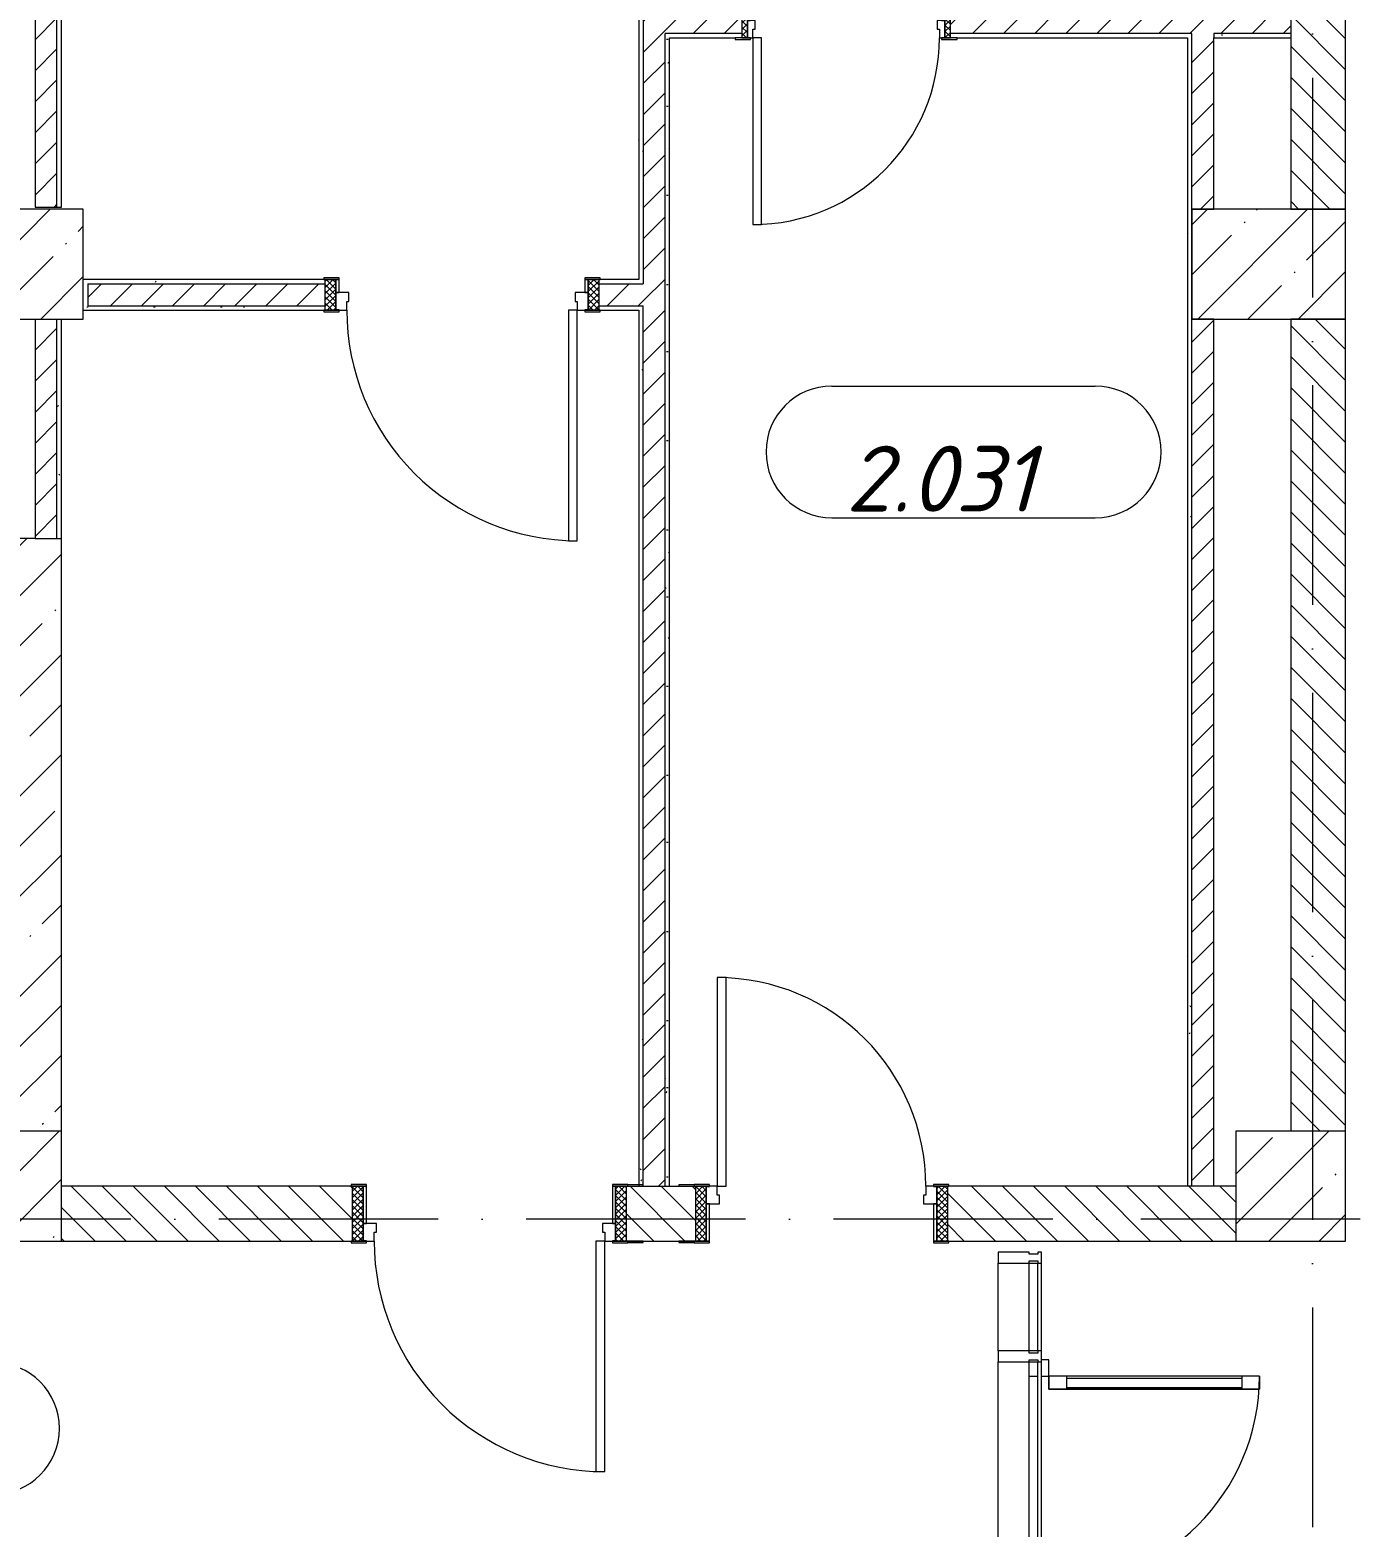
# Model space of a CAD drawing. Header units: millimetres. Extents: x -6467 to 106027, y -7090 to 195095.
# Drawn here: x 83257 to 89275, y 53879 to 60697 of the extents above; entities that cross this region are included whole.
import ezdxf

# ---------------------------------------------------------------- set-up
doc = ezdxf.new("R2010")
doc.units = ezdxf.units.MM
doc.linetypes.add('50_200_ШТРИХ_1Т_ш5_п1_п1_', pattern=[1400, 1000, -200, 0, -200])
for name, color, linetype, lineweight, true_color in [('A-AREA-IDEN-1', 7, 'Continuous', 9, 0xaaaaaa), ('A-GENM-1', 7, 'Continuous', 9, 0xaaaaaa), ('A-GENM-2', 7, 'Continuous', 20, 0xaaaaaa), ('I-WALL-1', 7, 'Continuous', 5, 0x787878), ('Оси-3', 7, '50_200_ШТРИХ_1Т_ш5_п1_п1_', 9, 0xaaaaaa)]:
    doc.layers.add(name, color=color, linetype=linetype, lineweight=lineweight, true_color=true_color)
for name, color, linetype, lineweight in [('A-DETL-GENF', 7, 'Continuous', 9), ('A-DOOR', 7, 'Continuous', 9), ('A-DOOR-2', 7, 'Continuous', 5), ('A-DOOR-FRAM', 7, 'Continuous', 9), ('A-DOOR-FRAM-2', 7, 'Continuous', 5), ('A-GLAZ-CWMG', 7, 'Continuous', 9), ('A-GLAZ-CWMG-1', 7, 'Continuous', 20), ('A-WALL', 7, 'Continuous', 5), ('A-WALL-FNSH-1', 7, 'Continuous', 5), ('I-WALL', 7, 'Continuous', 5), ('S-COLS', 7, 'Continuous', 9), ('S-COLS-1', 7, 'Continuous', 5)]:
    doc.layers.add(name, color=color, linetype=linetype, lineweight=lineweight)
doc.styles.add('ISOCPEUR_I', font='isocpeui.ttf', dxfattribs={"height": 300})
pattern_1 = [(135, (0, 0), (-70.71068, -70.71068), [])]
pattern_2 = [(45, (0, 0), (-70.71068, 70.71068), [])]
pattern_3 = [(0, (0, 0), (406.4, 101.6), [6.706, -298.094, 6.706, -298.094, -1625.6]), (0, (0, 0), (406.4, 101.6), [-609.6, 6.706, -602.894, 6.706, -298.094, -711.2]), (0, (0, 0), (406.4, 101.6), [-1524, 6.706, -196.494, 6.706, -501.294]), (120, (152.4, 50.8), (-291.18818, 301.15272), [6.706, -298.094, 6.706, -298.094, -1625.6]), (120, (152.4, 50.8), (-291.18818, 301.15272), [-609.6, 6.706, -602.894, 6.706, -298.094, -711.2]), (120, (152.4, 50.8), (-291.18818, 301.15272), [-1524, 6.706, -196.494, 6.706, -501.294]), (240, (203.2, 254), (-115.21182, -402.75272), [6.706, -298.094, 6.706, -298.094, -1625.6]), (240, (203.2, 254), (-115.21182, -402.75272), [-609.6, 6.706, -602.894, 6.706, -298.094, -711.2]), (240, (203.2, 254), (-115.21182, -402.75272), [-1524, 6.706, -196.494, 6.706, -501.294])]
pattern_4 = [(45, (0, 0), (-228.0985, 228.0985), []), (45, (228.1, 0), (-228.0985, 228.0985), [403.225, -80.645, 6.706, -73.939])]

# ---------------------------------------------------------------- blocks, each defined once
blk = doc.blocks.new('BSC_Колонна _Прямоугольная - 500х500-V42-АИ_План этажа Радиаторы_2')
at = {"layer": 'S-COLS-1'}
h = blk.add_hatch(dxfattribs=at)
h.set_pattern_fill('FP_70', color=256, style=0, pattern_type=2)
h.set_pattern_definition([(45, (-83150, -55431.04), (-228.0985, 228.0985), []), (45, (-82921.9, -55431.04), (-228.0985, 228.0985), [403.225, -80.645, 6.706, -73.939])])
h.paths.add_polyline_path([(-250, -250), (250, -250), (250, 250), (-250, 250)])
for p, q in [((250, 250), (-250, 250)), ((-250, 250), (-250, -250)), ((250, -250), (250, 250)), ((-250, -250), (250, -250))]:
    blk.add_line(p, q, dxfattribs=at)
blk = doc.blocks.new('110_Дверь_СКБ_1_адиаторы_21')
at = {"layer": 'A-DOOR-2'}
h = blk.add_hatch(dxfattribs=at)
h.set_pattern_fill('FP_122', color=256, style=0, pattern_type=2)
h.set_pattern_definition([(135, (1701.41, 189.685), (-14.14214, -14.14214), []), (225, (1701.41, 189.685), (14.14214, -14.14214), [])])
h.paths.add_polyline_path([(637.5, 125), (587.5, 125), (587.5, -125), (637.5, -125)])
at = {"layer": 'A-DOOR-FRAM-2'}
h = blk.add_hatch(dxfattribs=at)
h.set_pattern_fill('FP_123', color=256, style=0, pattern_type=2)
h.set_pattern_definition([(45, (-421.384, 189.685), (-14.1421, 14.1421), []), (135, (-421.384, 189.685), (-14.1421, -14.1421), [])])
h.paths.add_polyline_path([(-562.5, 125), (-612.5, 125), (-612.5, -125), (-562.5, -125)])
at = {"layer": 'A-DOOR'}
for p, q in [((-512.5, 1175), (-512.5, 125)), ((-472.5, 1175), (-512.5, 1175)), ((-472.5, 125), (-472.5, 1175)), ((-512.5, 125), (-472.5, 125))]:
    blk.add_line(p, q, dxfattribs=at)
at = {"layer": 'A-DOOR-2'}
blk.add_arc((-512.5, 125), 1050, 360, 90, dxfattribs=at)
at = {"layer": 'A-DOOR-FRAM'}
for p, q in [((-547.5, 133), (-617.5, 133)), ((-617.5, 133), (-617.5, 125)), ((-617.5, 125), (-547.5, 125)), ((-562.5, 125), (-612.5, 125)), ((-612.5, 125), (-612.5, -125)), ((-512.5, 125), (-562.5, 125)), ((-562.5, 125), (-562.5, 45)), ((-562.5, -125), (-562.5, 125)), ((-547.5, 125), (-562.5, 125)), ((-562.5, 125), (-562.5, 124)), ((-562.5, 124), (-547.5, 124)), ((-547.5, 125), (-547.5, 133)), ((-547.5, 124), (-547.5, 125)), ((-512.5, 85), (-512.5, 125)), ((-502.5, 85), (-512.5, 85)), ((-502.5, 45), (-502.5, 85)), ((537.5, 85), (527.5, 85)), ((527.5, 85), (527.5, 45)), ((537.5, 125), (537.5, 85)), ((587.5, 125), (537.5, 125)), ((642.5, 133), (572.5, 133)), ((572.5, 133), (572.5, 125)), ((587.5, 125), (572.5, 125)), ((572.5, 125), (572.5, 124)), ((572.5, 125), (642.5, 125)), ((572.5, 124), (587.5, 124)), ((587.5, 45), (587.5, 125)), ((637.5, 125), (587.5, 125)), ((587.5, 125), (587.5, -125)), ((587.5, 124), (587.5, 125)), ((637.5, -125), (637.5, 125)), ((642.5, 125), (642.5, 133)), ((-562.5, 45), (-502.5, 45)), ((-547.5, 45), (-562.5, 45)), ((-562.5, 45), (-562.5, -125)), ((-547.5, -125), (-547.5, 45)), ((527.5, 45), (587.5, 45)), ((587.5, 45), (572.5, 45)), ((572.5, 45), (572.5, -125)), ((587.5, -125), (587.5, 45)), ((-547.5, -125), (-617.5, -125)), ((-617.5, -125), (-617.5, -133)), ((-617.5, -133), (-547.5, -133)), ((-612.5, -125), (-562.5, -125)), ((-562.5, -125), (-547.5, -125)), ((-547.5, -133), (-547.5, -125)), ((572.5, -125), (587.5, -125)), ((642.5, -125), (572.5, -125)), ((572.5, -125), (572.5, -133)), ((572.5, -133), (642.5, -133)), ((587.5, -125), (637.5, -125)), ((642.5, -133), (642.5, -125))]:
    blk.add_line(p, q, dxfattribs=at)
blk = doc.blocks.new('110_Дверь_СКБ_1Ст_Внутренняя - ДОО_Д-24_Дв_950x2100h_С_У с местом для приготовления дезинфицирующих растворов-25531796-АИ_План этажа Радиаторы_2')
at = {"layer": 'A-DOOR-2'}
h = blk.add_hatch(dxfattribs=at)
h.set_pattern_fill('FP_139', color=256, style=0, pattern_type=2)
h.set_pattern_definition([(135, (1826.41, 134.685), (-14.14214, -14.14214), []), (225, (1826.41, 134.685), (14.14214, -14.14214), [])])
h.paths.add_polyline_path([(487.5, 70), (462.5, 70), (462.5, -70), (487.5, -70)])
at = {"layer": 'A-DOOR-FRAM-2'}
h = blk.add_hatch(dxfattribs=at)
h.set_pattern_fill('FP_140', color=256, style=0, pattern_type=2)
h.set_pattern_definition([(45, (-296.384, 134.685), (-14.1421, 14.1421), []), (135, (-296.384, 134.685), (-14.1421, -14.1421), [])])
h.paths.add_polyline_path([(-462.5, 70), (-462.5, -70), (-437.5, -70), (-437.5, 70)])
at = {"layer": 'A-DOOR'}
for p, q in [((437.5, 920), (397.5, 920)), ((397.5, 920), (397.5, 70)), ((437.5, 70), (437.5, 920)), ((397.5, 70), (437.5, 70))]:
    blk.add_line(p, q, dxfattribs=at)
at = {"layer": 'A-DOOR-2'}
blk.add_arc((437.5, 70), 850, 90, 180, dxfattribs=at)
at = {"layer": 'A-DOOR-FRAM'}
for p, q in [((-422.5, 78), (-492.5, 78)), ((-492.5, 78), (-492.5, 70)), ((-492.5, 70), (-422.5, 70)), ((-437.5, 70), (-462.5, 70)), ((-462.5, 70), (-462.5, -70)), ((-412.5, 70), (-437.5, 70)), ((-437.5, 70), (-437.5, -10)), ((-437.5, -70), (-437.5, 70)), ((-422.5, 70), (-437.5, 70)), ((-437.5, 70), (-437.5, 69)), ((-437.5, 69), (-422.5, 69)), ((-422.5, 70), (-422.5, 78)), ((-422.5, 69), (-422.5, 70)), ((-412.5, 30), (-412.5, 70)), ((437.5, 70), (437.5, 30)), ((462.5, 70), (437.5, 70)), ((517.5, 78), (447.5, 78)), ((447.5, 78), (447.5, 70)), ((462.5, 70), (447.5, 70)), ((447.5, 70), (447.5, 69)), ((447.5, 70), (517.5, 70)), ((447.5, 69), (462.5, 69)), ((462.5, -10), (462.5, 70)), ((487.5, 70), (462.5, 70)), ((462.5, 70), (462.5, -70)), ((462.5, 69), (462.5, 70)), ((487.5, -70), (487.5, 70)), ((517.5, 70), (517.5, 78)), ((-402.5, 30), (-412.5, 30)), ((-402.5, -10), (-402.5, 30)), ((437.5, 30), (427.5, 30)), ((427.5, 30), (427.5, -10)), ((-437.5, -10), (-402.5, -10)), ((-422.5, -10), (-437.5, -10)), ((-437.5, -10), (-437.5, -70)), ((-422.5, -70), (-422.5, -10)), ((427.5, -10), (462.5, -10)), ((462.5, -10), (447.5, -10)), ((447.5, -10), (447.5, -70)), ((462.5, -70), (462.5, -10)), ((-422.5, -70), (-492.5, -70)), ((-492.5, -70), (-492.5, -78)), ((-492.5, -78), (-422.5, -78)), ((-462.5, -70), (-437.5, -70)), ((-437.5, -70), (-422.5, -70)), ((-422.5, -78), (-422.5, -70)), ((447.5, -70), (462.5, -70)), ((517.5, -70), (447.5, -70)), ((447.5, -70), (447.5, -78)), ((447.5, -78), (517.5, -78)), ((462.5, -70), (487.5, -70)), ((517.5, -78), (517.5, -70))]:
    blk.add_line(p, q, dxfattribs=at)
blk = doc.blocks.new('Дверь_Витражная_СКБ_2Ст - ДВВ_ДАО_СОШ_Коридор EIW30-22811711-АИ_План этажа Радиаторы_2')
at = {"layer": 'A-DETL-GENF'}
for p, q in [((-960, 1010), (-900, 1010)), ((-960, 1010), (-960, 50)), ((-900, 1010), (-960, 1010)), ((-960, 1010), (-960, 50)), ((-900, 1010), (-900, 50)), ((-900, 50), (-900, 1010)), ((960, 1010), (900, 1010)), ((900, 1010), (900, 50)), ((960, 1010), (900, 1010)), ((900, 1010), (900, 50)), ((960, 1010), (960, 50)), ((960, 50), (960, 1010)), ((-960, 930), (-900, 930)), ((-950, 930), (-950, 130)), ((-906, 930), (-906, 130)), ((960, 930), (900, 930)), ((906, 930), (906, 130)), ((950, 930), (950, 130)), ((-960, 130), (-900, 130)), ((960, 130), (900, 130)), ((-1035, 50), (-1035, 17)), ((-960, 50), (-1035, 50)), ((-960, 50), (-1035, 50)), ((-1035, 50), (-1035, 17)), ((-900, 50), (-960, 50)), ((-960, 50), (-900, 50)), ((-960, 17), (-960, 50)), ((-960, 17), (-960, 50)), ((-960, -40), (-960, 0)), ((-960, -40), (-960, 0)), ((900, 50), (960, 50)), ((900, 50), (960, 50)), ((960, 17), (960, 50)), ((960, 50), (1035, 50)), ((960, 50), (960, 17)), ((1035, 50), (960, 50)), ((960, -40), (960, 0)), ((960, 0), (960, -40)), ((1035, 50), (1035, 17)), ((1035, 17), (1035, 50))]:
    blk.add_line(p, q, dxfattribs=at)
at = {"layer": 'A-DOOR-2'}
for p, q in [((-960, 1010), (-960, 50)), ((960, 1010), (960, 50))]:
    blk.add_line(p, q, dxfattribs=at)
for centre, start, end in [((-960, 50), 360, 90), ((960, 50), 90, 180)]:
    blk.add_arc(centre, 960, start, end, dxfattribs=at)
blk = doc.blocks.new('Прямоугольный импост - Импост структурный с накладкой - 180мм-22070662-АИ_План этажа Радиаторы_2')
at = {"layer": 'A-GLAZ-CWMG'}
for p, q in [((74510, 66555.7), (74510, 64505.7)), ((74527, 66555.7), (74567, 66555.7)), ((74527, 66555.7), (74527, 64505.7)), ((74567, 66555.7), (74567, 64505.7)), ((74707, 66555.7), (74707, 64505.7)), ((74567, 64505.7), (74527, 64505.7))]:
    blk.add_line(p, q, dxfattribs=at)
blk = doc.blocks.new('Прямоугольный импост - Импост структурный с накладкой - 180мм-22069925-АИ_План этажа Радиаторы_2')
at = {"layer": 'A-GLAZ-CWMG-1'}
for p, q in [((-25, 40), (-25, 180)), ((-25, 180), (25, 180)), ((25, 180), (25, 40)), ((-15, 40), (-25, 40)), ((-25, -17), (-25, 0)), ((-25, 0), (-15, 0)), ((-15, 0), (-15, 40)), ((15, 40), (15, 0)), ((25, 40), (15, 40)), ((15, 0), (25, 0)), ((25, 0), (25, -17)), ((25, -17), (-25, -17))]:
    blk.add_line(p, q, dxfattribs=at)
blk = doc.blocks.new('110_Дверь_СКБ_1Ст_Внутренняя - СОШ_Д-04_Дв_1150_900_x2100h_туалет для мальчиков_ туалет для девочек-25915090-АИ_План этажа Радиаторы_2')
at = {"layer": 'A-DOOR-2'}
h = blk.add_hatch(dxfattribs=at)
h.set_pattern_fill('FP_50', color=256, style=0, pattern_type=2)
h.set_pattern_definition([(135, (1751.41, 189.685), (-14.14214, -14.14214), []), (225, (1751.41, 189.685), (14.14214, -14.14214), [])])
h.paths.add_polyline_path([(587.5, -125), (587.5, 125), (537.5, 125), (537.5, -125)])
at = {"layer": 'A-DOOR-FRAM-2'}
h = blk.add_hatch(dxfattribs=at)
h.set_pattern_fill('FP_51', color=256, style=0, pattern_type=2)
h.set_pattern_definition([(45, (-371.384, 189.685), (-14.1421, 14.1421), []), (135, (-371.384, 189.685), (-14.1421, -14.1421), [])])
h.paths.add_polyline_path([(-512.5, -125), (-512.5, 125), (-562.5, 125), (-562.5, -125)])
at = {"layer": 'A-DOOR'}
for p, q in [((-462.5, 1075), (-462.5, 125)), ((-422.5, 1075), (-462.5, 1075)), ((-422.5, 125), (-422.5, 1075)), ((-462.5, 125), (-422.5, 125))]:
    blk.add_line(p, q, dxfattribs=at)
at = {"layer": 'A-DOOR-2'}
blk.add_arc((-462.5, 125), 950, 360, 90, dxfattribs=at)
at = {"layer": 'A-DOOR-FRAM'}
for p, q in [((-497.5, 133), (-567.5, 133)), ((-567.5, 133), (-567.5, 125)), ((-567.5, 125), (-497.5, 125)), ((-512.5, 125), (-562.5, 125)), ((-562.5, 125), (-562.5, -125)), ((-462.5, 125), (-512.5, 125)), ((-512.5, 125), (-512.5, 45)), ((-512.5, -125), (-512.5, 125)), ((-497.5, 125), (-512.5, 125)), ((-512.5, 125), (-512.5, 124)), ((-512.5, 124), (-497.5, 124)), ((-497.5, 125), (-497.5, 133)), ((-497.5, 124), (-497.5, 125)), ((-462.5, 85), (-462.5, 125)), ((-452.5, 85), (-462.5, 85)), ((-452.5, 45), (-452.5, 85)), ((487.5, 85), (477.5, 85)), ((477.5, 85), (477.5, 45)), ((487.5, 125), (487.5, 85)), ((537.5, 125), (487.5, 125)), ((592.5, 133), (522.5, 133)), ((522.5, 133), (522.5, 125)), ((537.5, 125), (522.5, 125)), ((522.5, 125), (522.5, 124)), ((522.5, 125), (592.5, 125)), ((522.5, 124), (537.5, 124)), ((537.5, 45), (537.5, 125)), ((587.5, 125), (537.5, 125)), ((537.5, 125), (537.5, -125)), ((537.5, 124), (537.5, 125)), ((587.5, -125), (587.5, 125)), ((592.5, 125), (592.5, 133)), ((-512.5, 45), (-452.5, 45)), ((-497.5, 45), (-512.5, 45)), ((-512.5, 45), (-512.5, -125)), ((-497.5, -125), (-497.5, 45)), ((477.5, 45), (537.5, 45)), ((537.5, 45), (522.5, 45)), ((522.5, 45), (522.5, -125)), ((537.5, -125), (537.5, 45)), ((-497.5, -125), (-567.5, -125)), ((-567.5, -125), (-567.5, -133)), ((-567.5, -133), (-497.5, -133)), ((-562.5, -125), (-512.5, -125)), ((-512.5, -125), (-497.5, -125)), ((-497.5, -133), (-497.5, -125)), ((522.5, -125), (537.5, -125)), ((592.5, -125), (522.5, -125)), ((522.5, -125), (522.5, -133)), ((522.5, -133), (592.5, -133)), ((537.5, -125), (587.5, -125)), ((592.5, -133), (592.5, -125))]:
    blk.add_line(p, q, dxfattribs=at)
blk = doc.blocks.new('BSC_Колонна _Прямоугольная - 500х500-V301-АИ_План этажа Радиаторы_2')
at = {"layer": 'S-COLS-1'}
h = blk.add_hatch(dxfattribs=at)
h.set_pattern_fill('FP_197', color=256, style=0, pattern_type=2)
h.set_pattern_definition([(315, (-55431.04, 89000), (228.0985, 228.0985), []), (315, (-55431.04, 88771.9), (228.0985, 228.0985), [403.225, -80.645, 6.706, -73.939])])
h.paths.add_polyline_path([(-250, 250), (-250, -250), (250, -250), (250, 250)])
for p, q in [((250, 250), (-250, 250)), ((-250, 250), (-250, -250)), ((250, -250), (250, 250)), ((-250, -250), (250, -250))]:
    blk.add_line(p, q, dxfattribs=at)
blk = doc.blocks.new('110_Дверь_СКБ_1_адиаторы_24')
at = {"layer": 'A-DOOR-2'}
h = blk.add_hatch(dxfattribs=at)
h.set_pattern_fill('FP_234', color=256, style=0, pattern_type=2)
h.set_pattern_definition([(135, (1701.41, 134.685), (-14.14214, -14.14214), []), (225, (1701.41, 134.685), (14.14214, -14.14214), [])])
h.paths.add_polyline_path([(587.5, 70), (587.5, -70), (637.5, -70), (637.5, 70)])
at = {"layer": 'A-DOOR-FRAM-2'}
h = blk.add_hatch(dxfattribs=at)
h.set_pattern_fill('FP_235', color=256, style=0, pattern_type=2)
h.set_pattern_definition([(45, (-421.384, 134.685), (-14.1421, 14.1421), []), (135, (-421.384, 134.685), (-14.1421, -14.1421), [])])
h.paths.add_polyline_path([(-562.5, 70), (-612.5, 70), (-612.5, -70), (-562.5, -70)])
at = {"layer": 'A-DOOR'}
for p, q in [((-512.5, 1120), (-512.5, 70)), ((-472.5, 1120), (-512.5, 1120)), ((-472.5, 70), (-472.5, 1120)), ((-512.5, 70), (-472.5, 70))]:
    blk.add_line(p, q, dxfattribs=at)
at = {"layer": 'A-DOOR-2'}
blk.add_arc((-512.5, 70), 1050, 360, 90, dxfattribs=at)
at = {"layer": 'A-DOOR-FRAM'}
for p, q in [((-547.5, 78), (-617.5, 78)), ((-617.5, 78), (-617.5, 70)), ((-617.5, 70), (-547.5, 70)), ((-562.5, 70), (-612.5, 70)), ((-612.5, 70), (-612.5, -70)), ((-512.5, 70), (-562.5, 70)), ((-562.5, 70), (-562.5, -10)), ((-562.5, -70), (-562.5, 70)), ((-547.5, 70), (-562.5, 70)), ((-562.5, 70), (-562.5, 69)), ((-562.5, 69), (-547.5, 69)), ((-547.5, 70), (-547.5, 78)), ((-547.5, 69), (-547.5, 70)), ((-512.5, 30), (-512.5, 70)), ((537.5, 70), (537.5, 30)), ((587.5, 70), (537.5, 70)), ((642.5, 78), (572.5, 78)), ((572.5, 78), (572.5, 70)), ((587.5, 70), (572.5, 70)), ((572.5, 70), (572.5, 69)), ((572.5, 70), (642.5, 70)), ((572.5, 69), (587.5, 69)), ((587.5, -10), (587.5, 70)), ((637.5, 70), (587.5, 70)), ((587.5, 70), (587.5, -70)), ((587.5, 69), (587.5, 70)), ((637.5, -70), (637.5, 70)), ((642.5, 70), (642.5, 78)), ((-502.5, 30), (-512.5, 30)), ((-502.5, -10), (-502.5, 30)), ((537.5, 30), (527.5, 30)), ((527.5, 30), (527.5, -10)), ((-562.5, -10), (-502.5, -10)), ((-547.5, -10), (-562.5, -10)), ((-562.5, -10), (-562.5, -70)), ((-547.5, -70), (-547.5, -10)), ((527.5, -10), (587.5, -10)), ((587.5, -10), (572.5, -10)), ((572.5, -10), (572.5, -70)), ((587.5, -70), (587.5, -10)), ((-547.5, -70), (-617.5, -70)), ((-617.5, -70), (-617.5, -78)), ((-617.5, -78), (-547.5, -78)), ((-612.5, -70), (-562.5, -70)), ((-562.5, -70), (-547.5, -70)), ((-547.5, -78), (-547.5, -70)), ((572.5, -70), (587.5, -70)), ((642.5, -70), (572.5, -70)), ((572.5, -70), (572.5, -78)), ((572.5, -78), (642.5, -78)), ((587.5, -70), (637.5, -70)), ((642.5, -78), (642.5, -70))]:
    blk.add_line(p, q, dxfattribs=at)
blk = doc.blocks.new('BSC_Колонна _Прямоугольная - 500х700-V355-АИ_План этажа Радиаторы_2')
at = {"layer": 'S-COLS-1'}
h = blk.add_hatch(dxfattribs=at)
h.set_pattern_fill('FP_241', color=256, style=0, pattern_type=2)
h.set_pattern_definition([(315, (-59630.7, 83150), (228.0985, 228.0985), []), (315, (-59630.7, 82921.9), (228.0985, 228.0985), [403.225, -80.645, 6.706, -73.939])])
h.paths.add_polyline_path([(-250, 10), (-250, -350), (250, -350), (250, 350), (-250, 350), (-250, 260)])
for p, q in [((250, 350), (-250, 350)), ((-250, 350), (-250, 310)), ((250, -350), (250, 350)), ((-250, 10), (-250, -350)), ((-250, -350), (250, -350))]:
    blk.add_line(p, q, dxfattribs=at)
blk = doc.blocks.new('АР_Перемычка1 - АР_Перемычка-25546601-АИ_План этажа Радиаторы_2')
at = {"layer": 'A-GENM-1'}
blk.add_line((-300, -50), (-299, -50), dxfattribs=at)
blk = doc.blocks.new('Фахверк _газобетон торцы_224 - Фахверк _газобетон торцы_-25545253-АИ_План этажа Радиаторы_2')
at = {"layer": 'A-GENM-2'}
for p, q in [((89395, 11134.7), (89325, 11134.7)), ((89325, 11134.7), (89325, 11128.7)), ((89325, 11128.7), (89395, 11128.7)), ((89395, 10878.7), (89325, 10878.7)), ((89325, 10878.7), (89325, 10872.7)), ((89325, 10872.7), (89395, 10872.7))]:
    blk.add_line(p, q, dxfattribs=at)
blk = doc.blocks.new('Фахверк _газобетон торцы_225 - Фахверк _газобетон торцы_-25545274-АИ_План этажа Радиаторы_2')
at = {"layer": 'A-GENM-2'}
for p, q in [((89395, 156989.3), (89325, 156989.3)), ((89325, 156989.3), (89325, 156983.3)), ((89325, 156983.3), (89395, 156983.3)), ((89395, 156733.3), (89325, 156733.3)), ((89325, 156733.3), (89325, 156727.3)), ((89325, 156727.3), (89395, 156727.3))]:
    blk.add_line(p, q, dxfattribs=at)
blk = doc.blocks.new('Прямоугольный импост - Импост структурный с накладкой - 180мм-26314085-АИ_План этажа Радиаторы_2')
at = {"layer": 'A-GLAZ-CWMG'}
for p, q in [((87668, 54681), (87668, 55081)), ((87808, 55081), (87848, 55081)), ((87808, 54681), (87808, 55081)), ((87848, 54681), (87848, 55081)), ((87865, 54681), (87865, 55081)), ((87848, 54681), (87808, 54681))]:
    blk.add_line(p, q, dxfattribs=at)
blk = doc.blocks.new('AAR_СКБ_Марка_помещения_1_5 ммп - Номер-27962133-АИ_План этажа Радиаторы_2')
at = {"layer": 'A-AREA-IDEN-1'}
for p, q in [((-2.987, 3), (3.013, 3)), ((-2.987, 0), (3.013, 0))]:
    blk.add_line(p, q, dxfattribs=at)
for centre, start, end in [((-2.987, 1.5), 90, 270), ((3.013, 1.5), 270, 90)]:
    blk.add_arc(centre, 1.5, start, end, dxfattribs=at)

msp = doc.modelspace()

# ---------------------------------------------------------------- hatches: boundary and pattern name
at = {"layer": 'A-WALL'}
h = msp.add_hatch(dxfattribs=at)
h.set_pattern_fill('FP_1', color=256, style=0, pattern_type=2)
h.set_pattern_definition(pattern_4)
h.paths.add_polyline_path([(82556.3, 58130.7), (83400, 58130.7), (83400, 58380.7), (81748, 58380.7), (81748, 58130.7), (82141.1, 58130.7)])
h = msp.add_hatch(dxfattribs=at)
h.set_pattern_fill('FP_1', color=256, style=0, pattern_type=2)
h.set_pattern_definition(pattern_4)
h.paths.add_polyline_path([(83150, 55681), (83400, 55681), (83400, 58130.7), (83150, 58130.7), (83150, 55931)])
at = {"layer": 'I-WALL'}
h = msp.add_hatch(dxfattribs=at)
h.set_pattern_fill('FP_2', color=256, style=0, pattern_type=2)
h.set_pattern_definition(pattern_1)
h.paths.add_polyline_path([(89200.3, 55681), (89250, 55681), (89250, 59380.7), (89000, 59380.7), (89000, 55681)])
h.paths.add_polyline_path([(89250, 59880.7), (89250, 62880.7), (89000, 62880.7), (89000, 59880.7), (89200.3, 59880.7)])
h.paths.add_polyline_path([(89000, 63380.7), (89250, 63380.7), (89250, 64091), (89000, 64091), (89000, 63381)])
h = msp.add_hatch(dxfattribs=at)
h.set_pattern_fill('FP_4', color=256, style=0, pattern_type=2)
h.set_pattern_definition(pattern_2)
h.paths.add_polyline_path([(86150, 55431), (86150, 63381), (86050, 63381), (86050, 55431)])
h = msp.add_hatch(dxfattribs=at)
h.set_pattern_fill('FP_4', color=256, style=0, pattern_type=2)
h.set_pattern_definition(pattern_2)
h.paths.add_polyline_path([(83380, 59890.7), (83380, 62880.7), (83280, 62880.7), (83280, 59890.7)])
h = msp.add_hatch(dxfattribs=at)
h.set_pattern_fill('FP_4', color=256, style=0, pattern_type=2)
h.set_pattern_definition(pattern_2)
h.paths.add_polyline_path([(88650, 60681), (89000, 60681), (89000, 60781), (87450, 60781), (87450, 60681), (88550, 60681)])
h.paths.add_polyline_path([(86500, 60681), (86500, 60781), (86150, 60781), (86150, 60681), (86170, 60681)])
h = msp.add_hatch(dxfattribs=at)
h.set_pattern_fill('FP_4', color=256, style=0, pattern_type=2)
h.set_pattern_definition(pattern_2)
h.paths.add_polyline_path([(88650, 55431), (88650, 59380.7), (88550, 59380.7), (88550, 55431)])
h.paths.add_polyline_path([(88650, 59880.7), (88650, 60681), (88550, 60681), (88550, 59880.7)])
h = msp.add_hatch(dxfattribs=at)
h.set_pattern_fill('FP_4', color=256, style=0, pattern_type=2)
h.set_pattern_definition(pattern_2)
h.paths.add_polyline_path([(86050, 59441), (86050, 59541), (85850, 59541), (85850, 59441), (86030, 59441)])
h.paths.add_polyline_path([(84217.3, 59441), (84600, 59441), (84600, 59541), (83520, 59541), (83520, 59441)])
h = msp.add_hatch(dxfattribs=at)
h.set_pattern_fill('FP_4', color=256, style=0, pattern_type=2)
h.set_pattern_definition(pattern_2)
h.paths.add_polyline_path([(83280, 58380.7), (83380, 58380.7), (83380, 59380.7), (83280, 59380.7), (83280, 58818.1)])
h = msp.add_hatch(dxfattribs=at)
h.set_pattern_fill('FP_2', color=256, style=0, pattern_type=2)
h.set_pattern_definition(pattern_1)
h.paths.add_polyline_path([(88750, 55181), (88750, 55431), (87438, 55431), (87438, 55181), (87539.3, 55181)])
h.paths.add_polyline_path([(86283, 55181), (86288, 55181), (86288, 55431), (85975, 55431), (85975, 55181), (85980, 55181)])
h.paths.add_polyline_path([(82900, 55181), (82900, 55431), (80198, 55431), (80198, 55181), (82556.3, 55181)])
h.paths.add_polyline_path([(84725, 55181), (84725, 55431), (83400, 55431), (83400, 55181), (84720, 55181)])
h.paths.add_polyline_path([(79043, 55181), (79048, 55181), (79048, 55431), (78000, 55431), (78000, 55181)])
h.paths.add_polyline_path([(76725, 55181), (77500, 55181), (77500, 55431), (76725, 55431)])
h.paths.add_polyline_path([(75081.9, 55181), (75575, 55181), (75575, 55431), (75000, 55431), (75000, 55181)])
at = {"layer": 'I-WALL-1'}
h = msp.add_hatch(dxfattribs=at)
h.set_pattern_fill('FP_3', color=256, style=0, pattern_type=2)
h.set_pattern_definition(pattern_3)
h.paths.add_polyline_path([(86030, 55431), (86050, 55431), (86050, 59441), (86030, 59441), (86030, 56002.4)])
h.paths.add_polyline_path([(86050, 59541), (86050, 63361), (86030, 63361), (86030, 59541)])
h = msp.add_hatch(dxfattribs=at)
h.set_pattern_fill('FP_3', color=256, style=0, pattern_type=2)
h.set_pattern_definition(pattern_3)
h.paths.add_polyline_path([(86150, 55431), (86170, 55431), (86170, 60681), (86150, 60681), (86150, 56002.4)])
h.paths.add_polyline_path([(86170, 60781), (86170, 63361), (86150, 63361), (86150, 60781)])
h = msp.add_hatch(dxfattribs=at)
h.set_pattern_fill('FP_3', color=256, style=0, pattern_type=2)
h.set_pattern_definition(pattern_3)
h.paths.add_polyline_path([(83380, 59890.7), (83400, 59890.7), (83400, 62880.7), (83380, 62880.7), (83380, 60226)])
h = msp.add_hatch(dxfattribs=at)
h.set_pattern_fill('FP_3', color=256, style=0, pattern_type=2)
h.set_pattern_definition(pattern_3)
h.paths.add_polyline_path([(88650, 60661), (89000, 60661), (89000, 60681), (88650, 60681)])
h.paths.add_polyline_path([(87450, 60661), (88550, 60661), (88550, 60681), (87450, 60681)])
h.paths.add_polyline_path([(86170, 60661), (86500, 60661), (86500, 60681), (86170, 60681)])
h = msp.add_hatch(dxfattribs=at)
h.set_pattern_fill('FP_3', color=256, style=0, pattern_type=2)
h.set_pattern_definition(pattern_3)
h.paths.add_polyline_path([(88550, 55431), (88550, 60661), (88530, 60661), (88530, 55431)])
h = msp.add_hatch(dxfattribs=at)
h.set_pattern_fill('FP_3', color=256, style=0, pattern_type=2)
h.set_pattern_definition(pattern_3)
h.paths.add_polyline_path([(83520, 59441), (83520, 59541), (84600, 59541), (84600, 59561), (83500, 59561), (83500, 59441)])
h.paths.add_polyline_path([(86030, 59541), (86030, 59561), (85850, 59561), (85850, 59541), (85878.3, 59541)])
h = msp.add_hatch(dxfattribs=at)
h.set_pattern_fill('FP_3', color=256, style=0, pattern_type=2)
h.set_pattern_definition(pattern_3)
h.paths.add_polyline_path([(86030, 59421), (86030, 59441), (85850, 59441), (85850, 59421), (85878.3, 59421)])
h.paths.add_polyline_path([(84600, 59421), (84600, 59441), (83500, 59441), (83500, 59421), (84595, 59421)])
h = msp.add_hatch(dxfattribs=at)
h.set_pattern_fill('FP_3', color=256, style=0, pattern_type=2)
h.set_pattern_definition(pattern_3)
h.paths.add_polyline_path([(83400, 58380.7), (83400, 59380.7), (83380, 59380.7), (83380, 58380.7), (83386.8, 58380.7)])
at = {"layer": 'S-COLS-1'}
h = msp.add_hatch(dxfattribs=at)
h.set_pattern_fill('FP_1', color=256, style=0, pattern_type=2)
h.set_pattern_definition(pattern_4)
h.paths.add_polyline_path([(88650, 59380.7), (89250, 59380.7), (89250, 59880.7), (88550, 59880.7), (88550, 59380.7)])

# ---------------------------------------------------------------- linework, layer by layer
at = {"layer": 'A-WALL'}
for p, q in [((86050, 63381), (86050, 59541)), ((83380, 59890.7), (83380, 62880.7)), ((89000, 62880.7), (89000, 59880.7)), ((89250, 59880.7), (89250, 62880.7)), ((86150, 55431), (86150, 60681)), ((86500, 60681), (86150, 60681)), ((88550, 60681), (87450, 60681)), ((88550, 55431), (88550, 60681)), ((89000, 60681), (88650, 60681)), ((88650, 60681), (88650, 60661)), ((88550, 59880.7), (88650, 59880.7)), ((89000, 59880.7), (89250, 59880.7)), ((83520, 59541), (83520, 59441)), ((83520, 59541), (84600, 59541)), ((85850, 59541), (86050, 59541)), ((83520, 59441), (84600, 59441)), ((85850, 59441), (86050, 59441)), ((86050, 55431), (86050, 59441)), ((83380, 58380.7), (83380, 59380.7)), ((88650, 59380.7), (88550, 59380.7)), ((89000, 59380.7), (89000, 55681)), ((89250, 59380.7), (89000, 59380.7)), ((89250, 55681), (89250, 59380.7)), ((83280, 58380.7), (81498, 58380.7)), ((83400, 55681), (83400, 58380.7)), ((84720, 55431), (83400, 55431)), ((85980, 55431), (86283, 55431)), ((88750, 55431), (87443, 55431)), ((83400, 55181), (84720, 55181)), ((85980, 55181), (86283, 55181)), ((87443, 55181), (88750, 55181))]:
    msp.add_line(p, q, dxfattribs=at)
at = {"layer": 'A-WALL-FNSH-1'}
for p, q in [((86030, 63361), (86030, 59561)), ((83280, 62880.7), (83280, 59890.7)), ((83400, 59890.7), (83400, 62880.7)), ((86170, 55431), (86170, 60661)), ((86170, 60661), (86470, 60661)), ((87480, 60661), (88530, 60661)), ((88530, 60661), (88530, 55431)), ((88650, 60661), (89000, 60661)), ((88650, 59880.7), (88650, 60661)), ((83280, 59890.7), (83400, 59890.7)), ((84595, 59561), (83500, 59561)), ((86030, 59561), (85855, 59561)), ((83500, 59421), (84595, 59421)), ((85855, 59421), (86030, 59421)), ((86030, 59421), (86030, 55431)), ((83280, 59380.7), (83280, 58380.7)), ((83400, 58380.7), (83400, 59380.7)), ((88650, 55431), (88650, 59380.7)), ((83280, 58380.7), (83400, 58380.7))]:
    msp.add_line(p, q, dxfattribs=at)
at = {"layer": 'S-COLS'}
for p, q in [((88650, 59880.7), (88550, 59880.7)), ((88550, 59880.7), (88550, 59380.7)), ((89250, 59880.7), (89000, 59880.7)), ((88550, 59380.7), (88650, 59380.7)), ((89000, 59380.7), (89250, 59380.7))]:
    msp.add_line(p, q, dxfattribs=at)
at = {"layer": 'S-COLS-1'}
for p, q in [((89000, 59880.7), (88650, 59880.7)), ((89250, 59380.7), (89250, 59880.7)), ((88650, 59380.7), (89000, 59380.7))]:
    msp.add_line(p, q, dxfattribs=at)
at = {"layer": 'Оси-3'}
for p, q in [((89100, 91281), (89100, -5889.7)), ((104718, 55281), (-5267.3, 55281))]:
    msp.add_line(p, q, dxfattribs=at)

# ---------------------------------------------------------------- block references
at = {"layer": 'A-AREA-IDEN-1', "xscale": 199.9999999999999, "yscale": 199.9999999999999, "zscale": 199.9999999999999}
for p in [(87507.3, 58475.4), (82488.8, 54028)]:
    msp.add_blockref('AAR_СКБ_Марка_помещения_1_5 ммп - Номер-27962133-АИ_План этажа Радиаторы_2', p, dxfattribs=at)
at = {"layer": 'A-DOOR-2'}
for name, p, rotation in [('110_Дверь_СКБ_1Ст_Внутренняя - ДОО_Д-24_Дв_950x2100h_С_У с местом для приготовления дезинфицирующих растворов-25531796-АИ_План этажа Радиаторы_2', (86987.5, 60731), 180), ('110_Дверь_СКБ_1_адиаторы_24', (85237.5, 59491), 180), ('110_Дверь_СКБ_1_адиаторы_21', (85362.5, 55306), 180), ('Дверь_Витражная_СКБ_2Ст - ДВВ_ДАО_СОШ_Коридор EIW30-22811711-АИ_План этажа Радиаторы_2', (87848, 53606), 270)]:
    msp.add_blockref(name, p, dxfattribs=dict(at, rotation=rotation))
msp.add_blockref('110_Дверь_СКБ_1Ст_Внутренняя - СОШ_Д-04_Дв_1150_900_x2100h_туалет для мальчиков_ туалет для девочек-25915090-АИ_План этажа Радиаторы_2', (86850.5, 55306), dxfattribs=at)
at = {"layer": 'A-GENM-1', "rotation": 180}
for name, p in [('АР_Перемычка1 - АР_Перемычка-25546601-АИ_План этажа Радиаторы_2', (85850, 59491)), ('Фахверк _газобетон торцы_224 - Фахверк _газобетон торцы_-25545253-АИ_План этажа Радиаторы_2', (175375, 66309.8))]:
    msp.add_blockref(name, p, dxfattribs=at)
at = {"layer": 'A-GENM-1'}
msp.add_blockref('Фахверк _газобетон торцы_225 - Фахверк _газобетон торцы_-25545274-АИ_План этажа Радиаторы_2', (-3112, -101552.3), dxfattribs=at)
at = {"layer": 'A-GLAZ-CWMG', "extrusion": (0, 0, -1), "rotation": 270}
for p in [(-87848, 55106), (-87848, 54656)]:
    msp.add_blockref('Прямоугольный импост - Импост структурный с накладкой - 180мм-22069925-АИ_План этажа Радиаторы_2', p, dxfattribs=at)
at = {"layer": 'A-GLAZ-CWMG'}
msp.add_blockref('Прямоугольный импост - Импост структурный с накладкой - 180мм-26314085-АИ_План этажа Радиаторы_2', (0, 0), dxfattribs=at)
at = {"layer": 'A-GLAZ-CWMG', "rotation": 180}
msp.add_blockref('Прямоугольный импост - Импост структурный с накладкой - 180мм-22070662-АИ_План этажа Радиаторы_2', (162375, 119136.7), dxfattribs=at)
at = {"layer": 'S-COLS', "rotation": 89.9999999999999}
for name, p in [('BSC_Колонна _Прямоугольная - 500х700-V355-АИ_План этажа Радиаторы_2', (83150, 59630.7)), ('BSC_Колонна _Прямоугольная - 500х500-V301-АИ_План этажа Радиаторы_2', (89000, 55431))]:
    msp.add_blockref(name, p, dxfattribs=at)
at = {"layer": 'S-COLS'}
msp.add_blockref('BSC_Колонна _Прямоугольная - 500х500-V42-АИ_План этажа Радиаторы_2', (83150, 55431), dxfattribs=at)

# ---------------------------------------------------------------- texts
at = {"layer": 'A-AREA-IDEN-1', "insert": (87403.1, 58503.6), "char_height": 300, "width": 900, "attachment_point": 8, "line_spacing_factor": 1.139951, "style": 'ISOCPEUR_I'}
msp.add_mtext('\\pxqc,t8.46667,16.93333,25.4,33.86667,42.33333,50.8,59.26667,67.73333,76.2,84.66667,93.13333,101.6,110.06667,118.53333,127,135.46667,143.93333,152.4,160.86667,169.33333,177.8,186.26667,194.73333,203.2,211.66667,220.13333,228.6,237.06667,245.53333,254,262.46667,270.93333;{2.031}', dxfattribs=at)

doc.saveas('drawing.dxf')
